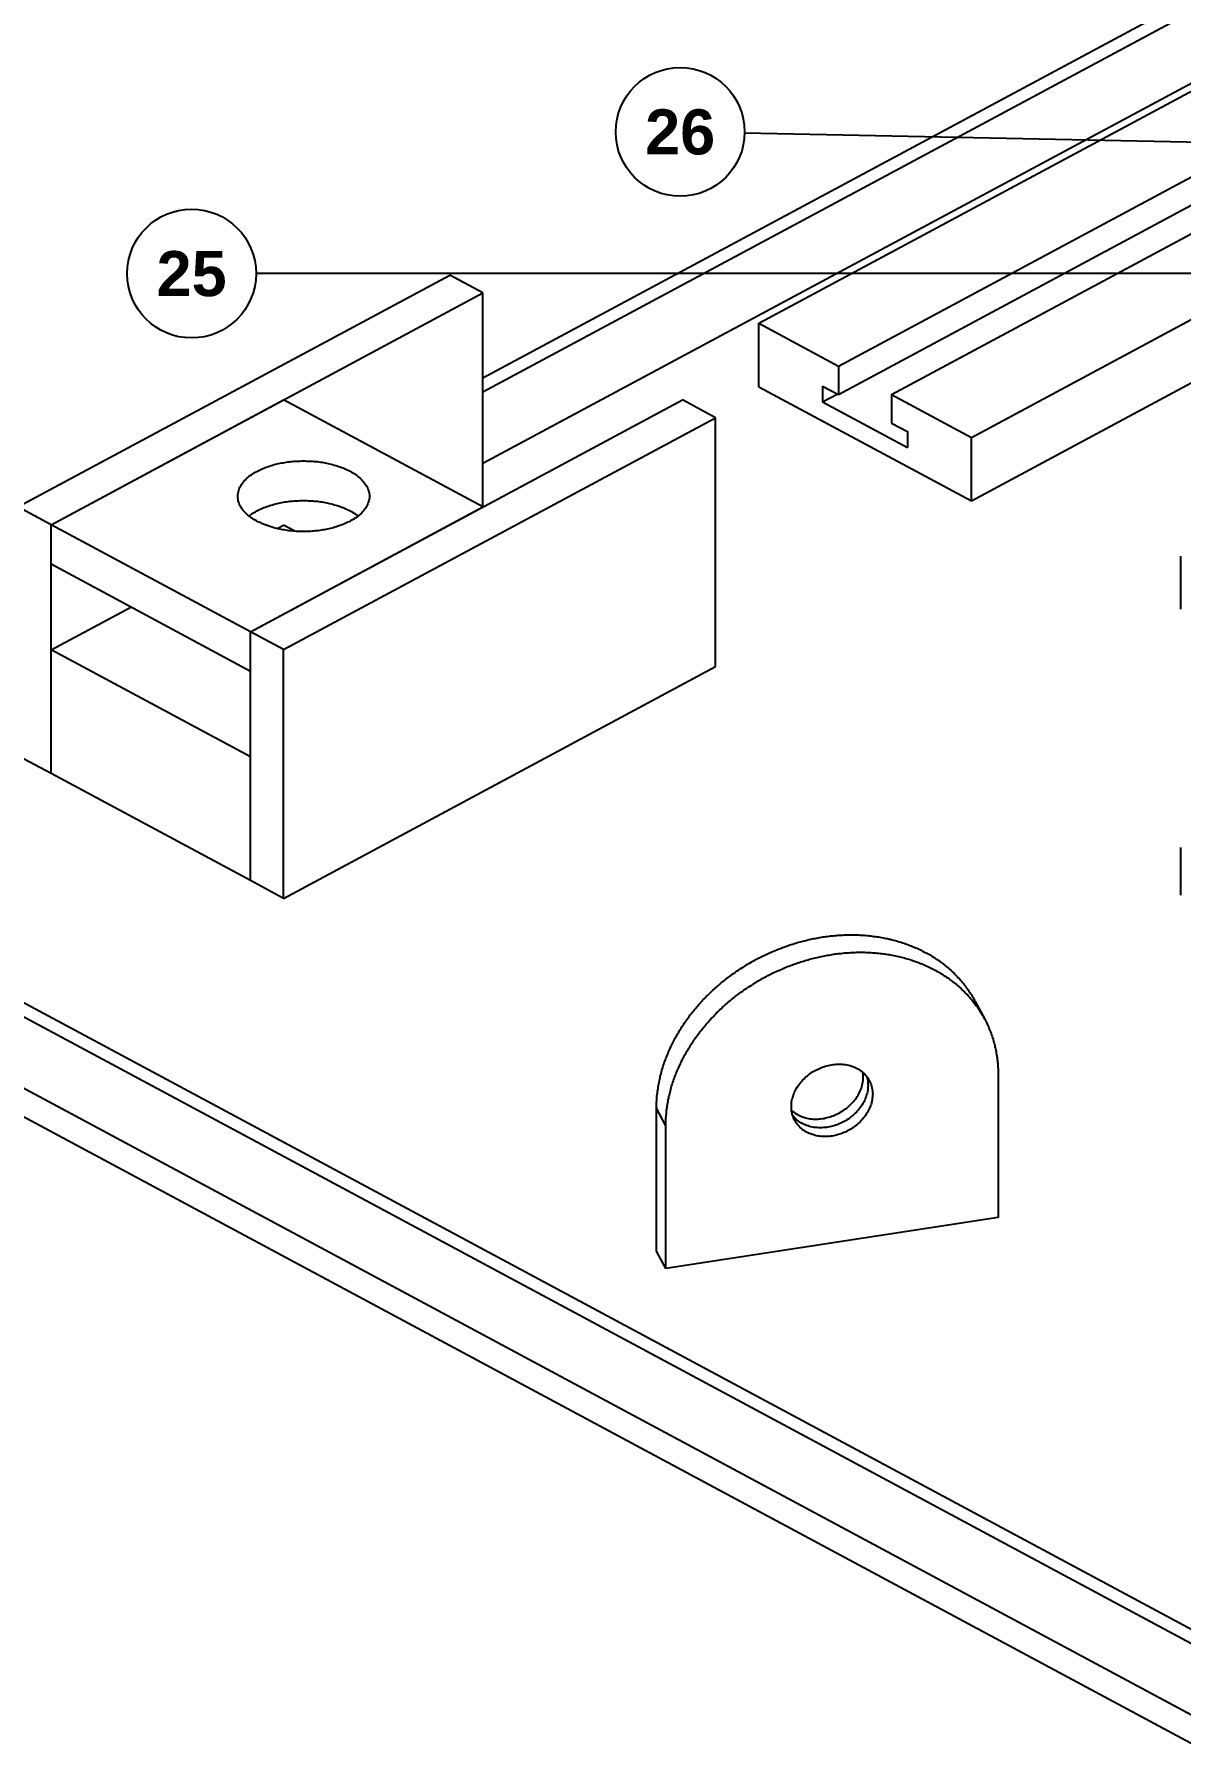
# Model space of a CAD drawing. Header units: millimetres. Extents: x 0 to 841, y 0 to 594.
# Drawn here: x 100.7 to 189.7, y 248.2 to 381.9 of the extents above; entities that cross this region are included whole.
import ezdxf
from ezdxf.enums import TextEntityAlignment as Align

# ---------------------------------------------------------------- set-up
doc = ezdxf.new("R2010")
doc.units = ezdxf.units.MM
for name, color, linetype, lineweight in [('COTA', 7, 'CONTINUOUS', 25), ('FINA', 7, 'CONTINUOUS', 25), ('TXT', 7, 'CONTINUOUS', 25)]:
    doc.layers.add(name, color=color, linetype=linetype, lineweight=lineweight)
doc.styles.add('STDB', font='LiberationSans-Bold.ttf')

msp = doc.modelspace()

# ---------------------------------------------------------------- linework, layer by layer
at = {"layer": 'COTA'}
for p, q in [((318.14, 370.9), (155.82, 374.18)), ((330.48, 363.29), (117.92, 363.29))]:
    msp.add_line(p, q, dxfattribs=at)
at = {"layer": 'FINA'}
for points in [[(135.53, 355.2), (282.3, 434)], [(135.53, 354.1), (282.3, 432.9)], [(135.53, 348.56), (282.3, 427.36)], [(156.93, 359.43), (262.45, 416.09)], [(163.11, 356.11), (210.75, 381.68)], [(163.11, 353.9), (205.57, 376.69)], [(167.24, 353.9), (201.87, 372.49)], [(99.43, 345.18), (132.95, 363.17)], [(135.53, 361.79), (132.95, 363.17)], [(173.43, 350.57), (195.02, 362.17)], [(102.01, 343.79), (135.53, 361.79)], [(135.53, 345.18), (135.53, 361.79)], [(156.93, 354.51), (156.93, 359.43)], [(156.93, 359.43), (163.11, 356.11)], [(163.11, 356.11), (163.11, 353.9)], [(173.43, 345.65), (192.22, 355.74)], [(156.93, 354.51), (173.43, 345.65)], [(161.88, 354.56), (161.88, 353.33)], [(161.88, 354.56), (163.11, 353.9)], [(102.01, 343.79), (120.06, 353.48)], [(117.48, 335.49), (151, 353.48)], [(135.53, 345.18), (120.06, 353.48)], [(153.57, 352.1), (151, 353.48)], [(161.88, 353.33), (163.02, 353.94)], [(161.88, 353.33), (168.48, 349.79)], [(167.24, 353.9), (173.43, 350.57)], [(167.24, 353.9), (167.24, 351.68)], [(120.06, 334.1), (153.57, 352.1)], [(153.57, 332.78), (153.57, 352.1)], [(167.24, 351.68), (168.48, 351.02)], [(168.48, 351.02), (168.48, 349.79)], [(173.43, 345.65), (173.43, 350.57)], [(116.5, 346.01), (116.51, 346.13), (116.52, 346.25), (116.55, 346.36), (116.58, 346.48), (116.62, 346.59), (116.67, 346.7), (116.73, 346.81), (116.79, 346.91), (116.86, 347.01), (116.93, 347.11), (117.01, 347.2), (117.1, 347.29), (117.18, 347.37), (117.27, 347.45), (117.36, 347.53), (117.46, 347.61), (117.56, 347.68), (117.66, 347.74), (117.76, 347.81), (117.86, 347.87), (117.97, 347.93), (118.08, 347.99), (118.18, 348.04), (118.29, 348.09), (118.4, 348.14), (118.52, 348.19), (118.63, 348.23), (118.74, 348.27), (118.86, 348.31), (118.97, 348.35), (119.09, 348.39), (119.2, 348.42), (119.32, 348.46), (119.44, 348.49), (119.55, 348.51), (119.67, 348.54), (119.79, 348.57), (119.91, 348.59), (120.03, 348.61), (120.15, 348.63), (120.27, 348.65), (120.39, 348.67), (120.51, 348.68), (120.63, 348.7), (120.75, 348.71), (120.87, 348.72), (120.99, 348.73), (121.11, 348.73), (121.23, 348.74), (121.35, 348.74), (121.47, 348.75), (121.59, 348.75), (121.71, 348.75), (121.83, 348.74), (121.95, 348.74), (122.07, 348.73), (122.19, 348.73), (122.32, 348.72), (122.44, 348.71), (122.56, 348.7), (122.68, 348.69), (122.8, 348.67), (122.92, 348.65), (123.04, 348.64), (123.16, 348.62), (123.27, 348.6), (123.39, 348.57), (123.51, 348.55), (123.63, 348.52), (123.75, 348.49), (123.86, 348.46), (123.98, 348.43), (124.1, 348.4), (124.21, 348.36), (124.33, 348.32), (124.44, 348.28), (124.55, 348.24), (124.67, 348.2), (124.78, 348.15), (124.89, 348.1), (125, 348.05), (125.11, 348), (125.22, 347.94)], [(125.22, 347.94), (125.32, 347.88), (125.43, 347.82), (125.53, 347.76), (125.63, 347.69), (125.73, 347.62), (125.83, 347.54), (125.92, 347.47), (126.02, 347.39), (126.1, 347.3), (126.19, 347.21), (126.27, 347.12), (126.34, 347.02), (126.42, 346.92), (126.48, 346.82), (126.54, 346.71), (126.59, 346.6), (126.63, 346.49), (126.67, 346.37), (126.69, 346.25), (126.71, 346.13), (126.71, 346.01)], [(102.01, 343.79), (99.43, 345.18)], [(126.71, 346.01), (126.71, 345.89), (126.69, 345.77), (126.67, 345.65), (126.63, 345.53), (126.59, 345.42), (126.54, 345.31), (126.49, 345.21), (126.43, 345.1), (126.36, 345), (126.28, 344.91), (126.21, 344.82), (126.12, 344.73), (126.04, 344.65), (125.95, 344.57), (125.86, 344.49), (125.76, 344.41), (125.66, 344.34), (125.57, 344.28), (125.46, 344.21), (125.36, 344.15), (125.26, 344.09), (125.15, 344.03), (125.04, 343.98), (124.94, 343.93), (124.83, 343.88), (124.72, 343.83), (124.6, 343.79), (124.49, 343.75), (124.38, 343.71), (124.27, 343.67), (124.15, 343.63), (124.04, 343.6), (123.92, 343.56), (123.8, 343.53), (123.69, 343.5), (123.57, 343.48), (123.45, 343.45), (123.34, 343.43), (123.22, 343.41), (123.1, 343.39), (122.98, 343.37), (122.86, 343.35), (122.74, 343.33), (122.62, 343.32), (122.5, 343.31), (122.39, 343.3), (122.27, 343.29), (122.15, 343.28), (122.03, 343.27), (121.91, 343.27), (121.79, 343.27), (121.67, 343.27), (121.55, 343.27), (121.43, 343.27), (121.31, 343.27), (121.19, 343.27), (121.07, 343.28), (120.95, 343.29), (120.83, 343.3), (120.71, 343.31), (120.59, 343.32), (120.47, 343.33), (120.35, 343.35), (120.23, 343.37), (120.11, 343.39), (119.99, 343.41), (119.88, 343.43), (119.76, 343.45), (119.64, 343.48), (119.52, 343.5), (119.41, 343.53), (119.29, 343.56), (119.18, 343.6), (119.06, 343.63), (118.95, 343.67), (118.83, 343.71), (118.72, 343.75), (118.61, 343.79), (118.5, 343.83), (118.38, 343.88), (118.28, 343.93), (118.17, 343.98), (118.06, 344.03), (117.95, 344.09), (117.85, 344.15), (117.75, 344.21), (117.65, 344.28), (117.55, 344.34), (117.45, 344.41), (117.35, 344.49), (117.26, 344.57), (117.17, 344.65), (117.09, 344.73), (117.01, 344.82), (116.93, 344.91), (116.85, 345), (116.79, 345.1), (116.72, 345.21), (116.67, 345.31), (116.62, 345.42), (116.58, 345.53), (116.54, 345.65), (116.52, 345.77), (116.51, 345.89), (116.5, 346.01)], [(117.38, 344.47), (117.48, 344.54), (117.57, 344.61), (117.67, 344.68), (117.78, 344.74), (117.88, 344.8), (117.99, 344.86), (118.09, 344.92), (118.2, 344.97), (118.31, 345.02), (118.42, 345.07), (118.53, 345.12), (118.64, 345.16), (118.76, 345.2), (118.87, 345.24), (118.99, 345.28), (119.1, 345.32), (119.22, 345.35), (119.33, 345.38), (119.45, 345.41), (119.57, 345.44), (119.68, 345.47), (119.8, 345.49), (119.92, 345.52), (120.04, 345.54), (120.16, 345.56), (120.28, 345.58), (120.4, 345.59), (120.52, 345.61), (120.64, 345.62), (120.76, 345.63), (120.88, 345.64), (121, 345.65), (121.12, 345.66), (121.24, 345.66), (121.36, 345.67), (121.48, 345.67), (121.6, 345.67), (121.72, 345.67), (121.84, 345.67), (121.96, 345.66), (122.08, 345.66), (122.2, 345.65), (122.32, 345.64), (122.44, 345.63), (122.56, 345.62), (122.68, 345.61), (122.8, 345.59), (122.92, 345.58), (123.04, 345.56), (123.16, 345.54), (123.28, 345.52), (123.4, 345.5), (123.52, 345.47), (123.63, 345.44), (123.75, 345.42), (123.87, 345.39), (123.98, 345.35), (124.1, 345.32), (124.21, 345.29), (124.33, 345.25), (124.44, 345.21), (124.56, 345.17), (124.67, 345.12), (124.78, 345.08), (124.89, 345.03), (125, 344.98), (125.11, 344.92), (125.22, 344.87)], [(117.48, 335.49), (135.53, 345.18)], [(125.22, 344.87), (125.32, 344.81), (125.43, 344.75), (125.53, 344.68), (125.63, 344.61), (125.73, 344.54), (125.83, 344.47)], [(102.01, 324.47), (102.01, 343.79)], [(117.48, 335.49), (102.01, 343.79)], [(102.01, 340.72), (102.01, 343.79)], [(119.56, 343.49), (120.06, 343.76)], [(120.94, 343.29), (120.06, 343.76)], [(117.48, 332.41), (102.01, 340.72)], [(189.66, 341.36), (189.66, 341.13)], [(189.66, 341.13), (189.66, 340.55)], [(189.66, 341.13), (189.66, 337.81)], [(102.01, 334.07), (108.2, 337.39)], [(189.66, 337.81), (189.66, 337.23)], [(120.06, 334.1), (117.48, 335.49)], [(117.48, 316.17), (117.48, 335.49)], [(117.48, 332.41), (117.48, 335.49)], [(117.48, 325.77), (102.01, 334.07)], [(102.01, 324.47), (102.01, 334.07)], [(120.06, 314.78), (120.06, 334.1)], [(120.06, 314.78), (153.57, 332.78)], [(102.01, 324.47), (99.43, 325.86)], [(117.48, 316.17), (117.48, 325.77)], [(117.48, 316.17), (102.01, 324.47)], [(71.5, 320.83), (335.5, 179.09)], [(72.53, 321.38), (336.53, 179.64)], [(189.66, 318.73), (189.66, 318.61)], [(189.66, 318.61), (189.66, 318.35)], [(189.66, 318.61), (189.66, 315.29)], [(120.06, 314.78), (117.48, 316.17)], [(71.5, 315.29), (335.5, 173.55)], [(71.5, 315.29), (335.5, 173.55)], [(189.66, 315.29), (189.66, 315.03)], [(71.5, 313.08), (335.5, 171.34)], [(148.99, 298.49), (148.99, 298.61), (148.99, 298.73), (148.99, 298.85), (149, 298.97), (149.01, 299.09), (149.01, 299.21), (149.02, 299.33), (149.03, 299.45), (149.05, 299.57), (149.06, 299.69), (149.07, 299.8), (149.09, 299.92), (149.11, 300.04), (149.13, 300.16), (149.15, 300.28), (149.17, 300.4), (149.19, 300.52), (149.22, 300.63), (149.24, 300.75), (149.27, 300.87), (149.29, 300.99), (149.32, 301.1), (149.35, 301.22), (149.39, 301.33), (149.42, 301.45), (149.45, 301.57), (149.49, 301.68), (149.52, 301.8), (149.56, 301.91), (149.6, 302.02), (149.64, 302.14), (149.68, 302.25), (149.72, 302.36), (149.77, 302.47), (149.81, 302.59), (149.86, 302.7), (149.9, 302.81), (149.95, 302.92), (150, 303.03), (150.05, 303.14), (150.1, 303.25), (150.15, 303.36), (150.2, 303.46), (150.26, 303.57), (150.31, 303.68), (150.37, 303.79), (150.42, 303.89), (150.48, 304), (150.54, 304.1), (150.6, 304.21), (150.66, 304.31), (150.72, 304.41), (150.78, 304.52), (150.84, 304.62), (150.91, 304.72), (150.97, 304.82), (151.04, 304.92), (151.11, 305.02), (151.17, 305.12), (151.24, 305.22), (151.31, 305.32), (151.38, 305.42), (151.45, 305.52), (151.52, 305.61), (151.59, 305.71), (151.67, 305.8), (151.74, 305.9), (151.82, 305.99), (151.89, 306.09), (151.97, 306.18), (152.05, 306.27), (152.12, 306.36), (152.2, 306.45), (152.28, 306.54), (152.36, 306.63), (152.44, 306.72), (152.52, 306.81), (152.6, 306.9), (152.69, 306.99), (152.77, 307.07), (152.85, 307.16), (152.94, 307.24), (153.02, 307.33), (153.11, 307.41), (153.2, 307.5), (153.28, 307.58), (153.37, 307.66), (153.46, 307.74), (153.55, 307.82), (153.64, 307.9), (153.73, 307.98), (153.82, 308.06), (153.91, 308.14), (154.01, 308.22), (154.1, 308.29), (154.19, 308.37), (154.29, 308.44), (154.38, 308.52), (154.47, 308.59), (154.57, 308.66), (154.67, 308.74), (154.76, 308.81), (154.86, 308.88), (154.96, 308.95), (155.06, 309.02), (155.15, 309.09), (155.25, 309.15), (155.35, 309.22), (155.45, 309.29), (155.55, 309.35), (155.66, 309.42), (155.76, 309.48), (155.86, 309.55), (155.96, 309.61), (156.06, 309.67), (156.17, 309.73), (156.27, 309.79), (156.38, 309.85), (156.48, 309.91), (156.59, 309.97), (156.69, 310.03), (156.8, 310.08), (156.9, 310.14), (157.01, 310.2), (157.12, 310.25), (157.23, 310.3), (157.33, 310.36), (157.44, 310.41), (157.55, 310.46), (157.66, 310.51), (157.77, 310.56), (157.88, 310.61), (157.99, 310.66), (158.1, 310.7), (158.21, 310.75), (158.32, 310.8), (158.43, 310.84), (158.55, 310.88), (158.66, 310.93), (158.77, 310.97), (158.88, 311.01), (159, 311.05), (159.11, 311.09), (159.22, 311.13), (159.34, 311.17), (159.45, 311.21), (159.57, 311.24), (159.68, 311.28), (159.8, 311.31), (159.91, 311.35), (160.03, 311.38), (160.14, 311.41), (160.26, 311.44), (160.38, 311.47), (160.49, 311.5), (160.61, 311.53), (160.73, 311.56), (160.84, 311.59), (160.96, 311.61), (161.08, 311.64), (161.2, 311.66), (161.31, 311.68), (161.43, 311.71), (161.55, 311.73), (161.67, 311.75), (161.79, 311.77), (161.91, 311.79), (162.02, 311.8), (162.14, 311.82), (162.26, 311.84), (162.38, 311.85), (162.5, 311.87), (162.62, 311.88), (162.74, 311.89), (162.86, 311.9), (162.98, 311.91), (163.1, 311.92), (163.22, 311.93), (163.34, 311.94), (163.46, 311.94), (163.58, 311.95), (163.7, 311.95), (163.82, 311.95), (163.94, 311.96), (164.06, 311.96), (164.18, 311.96), (164.3, 311.95), (164.42, 311.95), (164.54, 311.95), (164.66, 311.95), (164.78, 311.94), (164.9, 311.93), (165.02, 311.93), (165.14, 311.92), (165.26, 311.91), (165.38, 311.9), (165.5, 311.89), (165.62, 311.87), (165.74, 311.86), (165.86, 311.84), (165.98, 311.83), (166.1, 311.81), (166.22, 311.79), (166.33, 311.77), (166.45, 311.75), (166.57, 311.73), (166.69, 311.71), (166.81, 311.68), (166.92, 311.66), (167.04, 311.63), (167.16, 311.61), (167.28, 311.58), (167.39, 311.55), (167.51, 311.52), (167.62, 311.48), (167.74, 311.45), (167.86, 311.42), (167.97, 311.38), (168.08, 311.34), (168.2, 311.31), (168.31, 311.27), (168.43, 311.23), (168.54, 311.19), (168.65, 311.14), (168.76, 311.1), (168.87, 311.05), (168.99, 311.01), (169.1, 310.96), (169.21, 310.91), (169.31, 310.86), (169.42, 310.81), (169.53, 310.76), (169.64, 310.7), (169.75, 310.65), (169.85, 310.59), (169.96, 310.54), (170.06, 310.48), (170.17, 310.42), (170.27, 310.36), (170.37, 310.29), (170.48, 310.23), (170.58, 310.17), (170.68, 310.1), (170.78, 310.03), (170.88, 309.96), (170.97, 309.9), (171.07, 309.82), (171.17, 309.75), (171.26, 309.68), (171.36, 309.61), (171.45, 309.53), (171.54, 309.45), (171.64, 309.38), (171.73, 309.3), (171.82, 309.22), (171.91, 309.14), (171.99, 309.05), (172.08, 308.97), (172.17, 308.89), (172.25, 308.8), (172.33, 308.71), (172.41, 308.63), (172.5, 308.54), (172.58, 308.45), (172.65, 308.36), (172.73, 308.26), (172.81, 308.17), (172.88, 308.08), (172.96, 307.98), (173.03, 307.88), (173.1, 307.79), (173.17, 307.69), (173.24, 307.59), (173.3, 307.49), (173.37, 307.39), (173.43, 307.29), (173.5, 307.19), (173.56, 307.08), (173.62, 306.98), (173.68, 306.87), (173.73, 306.77)], [(149.71, 297.13), (149.71, 297.25), (149.71, 297.37), (149.72, 297.49), (149.72, 297.61), (149.73, 297.73), (149.74, 297.85), (149.74, 297.97), (149.76, 298.09), (149.77, 298.21), (149.78, 298.33), (149.8, 298.45), (149.81, 298.57), (149.83, 298.69), (149.85, 298.81), (149.87, 298.92), (149.89, 299.04), (149.91, 299.16), (149.94, 299.28), (149.96, 299.4), (149.99, 299.51), (150.02, 299.63), (150.05, 299.75), (150.08, 299.86), (150.11, 299.98), (150.14, 300.1), (150.17, 300.21), (150.21, 300.33), (150.24, 300.44), (150.28, 300.55), (150.32, 300.67), (150.36, 300.78), (150.4, 300.89), (150.44, 301.01), (150.49, 301.12), (150.53, 301.23), (150.58, 301.34), (150.62, 301.45), (150.67, 301.56), (150.72, 301.67), (150.77, 301.78), (150.82, 301.89), (150.87, 302), (150.92, 302.11), (150.98, 302.22), (151.03, 302.32), (151.09, 302.43), (151.14, 302.54), (151.2, 302.64), (151.26, 302.75), (151.32, 302.85), (151.38, 302.96), (151.44, 303.06), (151.5, 303.16), (151.57, 303.26), (151.63, 303.37), (151.69, 303.47), (151.76, 303.57), (151.83, 303.67), (151.89, 303.77), (151.96, 303.87), (152.03, 303.96), (152.1, 304.06), (152.17, 304.16), (152.24, 304.26), (152.32, 304.35), (152.39, 304.45), (152.46, 304.54), (152.54, 304.64), (152.61, 304.73), (152.69, 304.82), (152.77, 304.92), (152.84, 305.01), (152.92, 305.1), (153, 305.19), (153.08, 305.28), (153.16, 305.37), (153.24, 305.46), (153.33, 305.54), (153.41, 305.63), (153.49, 305.72), (153.58, 305.8), (153.66, 305.89), (153.75, 305.97), (153.83, 306.06), (153.92, 306.14), (154.01, 306.22), (154.09, 306.31), (154.18, 306.39), (154.27, 306.47), (154.36, 306.55), (154.45, 306.63), (154.54, 306.71), (154.63, 306.78), (154.73, 306.86), (154.82, 306.94), (154.91, 307.01), (155.01, 307.09), (155.1, 307.16), (155.2, 307.24), (155.29, 307.31), (155.39, 307.38), (155.48, 307.45), (155.58, 307.52), (155.68, 307.59), (155.78, 307.66), (155.88, 307.73), (155.98, 307.8), (156.07, 307.87), (156.17, 307.93), (156.28, 308), (156.38, 308.06), (156.48, 308.13), (156.58, 308.19), (156.68, 308.25), (156.79, 308.32), (156.89, 308.38), (156.99, 308.44), (157.1, 308.5), (157.2, 308.56), (157.31, 308.62), (157.41, 308.67), (157.52, 308.73), (157.63, 308.79), (157.73, 308.84), (157.84, 308.89), (157.95, 308.95), (158.05, 309), (158.16, 309.05), (158.27, 309.1), (158.38, 309.15), (158.49, 309.2), (158.6, 309.25), (158.71, 309.3), (158.82, 309.35), (158.93, 309.4), (159.04, 309.44), (159.15, 309.49), (159.27, 309.53), (159.38, 309.57), (159.49, 309.61), (159.6, 309.66), (159.72, 309.7), (159.83, 309.74), (159.94, 309.78), (160.06, 309.81), (160.17, 309.85), (160.29, 309.89), (160.4, 309.92), (160.52, 309.96), (160.63, 309.99), (160.75, 310.02), (160.86, 310.06), (160.98, 310.09), (161.1, 310.12), (161.21, 310.15), (161.33, 310.18), (161.45, 310.2), (161.56, 310.23), (161.68, 310.26), (161.8, 310.28), (161.92, 310.31), (162.03, 310.33), (162.15, 310.35), (162.27, 310.37), (162.39, 310.39), (162.51, 310.41), (162.63, 310.43), (162.75, 310.45), (162.86, 310.47), (162.98, 310.48), (163.1, 310.5), (163.22, 310.51), (163.34, 310.52), (163.46, 310.54), (163.58, 310.55), (163.7, 310.56), (163.82, 310.56), (163.94, 310.57), (164.06, 310.58), (164.18, 310.59), (164.3, 310.59), (164.42, 310.59), (164.54, 310.6), (164.66, 310.6), (164.78, 310.6), (164.9, 310.6), (165.02, 310.6), (165.14, 310.6), (165.26, 310.59), (165.38, 310.59), (165.5, 310.58), (165.62, 310.58), (165.74, 310.57), (165.86, 310.56), (165.98, 310.55), (166.1, 310.54), (166.22, 310.53), (166.34, 310.52), (166.46, 310.5), (166.58, 310.49), (166.7, 310.47), (166.82, 310.46), (166.94, 310.44), (167.06, 310.42), (167.17, 310.4), (167.29, 310.38), (167.41, 310.35), (167.53, 310.33), (167.65, 310.3), (167.76, 310.28), (167.88, 310.25), (168, 310.22), (168.11, 310.19), (168.23, 310.16), (168.35, 310.13), (168.46, 310.1), (168.58, 310.06), (168.69, 310.03), (168.81, 309.99), (168.92, 309.95), (169.03, 309.91), (169.15, 309.87), (169.26, 309.83), (169.37, 309.79), (169.48, 309.74), (169.6, 309.7), (169.71, 309.65), (169.82, 309.6), (169.93, 309.56), (170.04, 309.51), (170.14, 309.45), (170.25, 309.4), (170.36, 309.35), (170.47, 309.29), (170.57, 309.24), (170.68, 309.18), (170.78, 309.12), (170.89, 309.06), (170.99, 309), (171.1, 308.94), (171.2, 308.88), (171.3, 308.81), (171.4, 308.74), (171.5, 308.68), (171.6, 308.61), (171.7, 308.54), (171.79, 308.47), (171.89, 308.4), (171.99, 308.32), (172.08, 308.25), (172.17, 308.17), (172.27, 308.1), (172.36, 308.02), (172.45, 307.94), (172.54, 307.86), (172.63, 307.78), (172.71, 307.7), (172.8, 307.61), (172.89, 307.53), (172.97, 307.44), (173.05, 307.36), (173.14, 307.27), (173.22, 307.18), (173.3, 307.09), (173.38, 307), (173.45, 306.91), (173.53, 306.81), (173.6, 306.72), (173.68, 306.63), (173.75, 306.53), (173.82, 306.43), (173.89, 306.33), (173.96, 306.24), (174.03, 306.14), (174.09, 306.04), (174.15, 305.93), (174.22, 305.83), (174.28, 305.73), (174.34, 305.62), (174.4, 305.52), (174.46, 305.41)], [(173.73, 306.77), (174.46, 305.41)], [(174.46, 305.41), (174.51, 305.31), (174.57, 305.2), (174.62, 305.09), (174.67, 304.98), (174.72, 304.87), (174.77, 304.76), (174.82, 304.64), (174.86, 304.53), (174.91, 304.42), (174.95, 304.3), (174.99, 304.19), (175.03, 304.08), (175.07, 303.96), (175.11, 303.84), (175.14, 303.73), (175.17, 303.61), (175.21, 303.49), (175.24, 303.38), (175.26, 303.26), (175.29, 303.14), (175.32, 303.02), (175.34, 302.9), (175.36, 302.78), (175.38, 302.66), (175.4, 302.54), (175.42, 302.42), (175.44, 302.3), (175.45, 302.18), (175.46, 302.06), (175.47, 301.94), (175.48, 301.82), (175.49, 301.7), (175.5, 301.57), (175.5, 301.45), (175.51, 301.33), (175.51, 301.21), (175.51, 301.09)], [(159.46, 298.63), (159.46, 298.75), (159.47, 298.87), (159.48, 298.99), (159.5, 299.11), (159.53, 299.23), (159.56, 299.34), (159.59, 299.46), (159.64, 299.58), (159.68, 299.69), (159.73, 299.8), (159.78, 299.91), (159.84, 300.01), (159.9, 300.12), (159.97, 300.22), (160.04, 300.32), (160.11, 300.42), (160.19, 300.51), (160.27, 300.6), (160.35, 300.69), (160.44, 300.78), (160.52, 300.87), (160.61, 300.95), (160.71, 301.02), (160.8, 301.1), (160.9, 301.17), (161, 301.24), (161.1, 301.31), (161.2, 301.37), (161.31, 301.43), (161.42, 301.49), (161.53, 301.54), (161.64, 301.59), (161.75, 301.64), (161.86, 301.68), (161.98, 301.72), (162.09, 301.76), (162.21, 301.79), (162.33, 301.82), (162.45, 301.85), (162.57, 301.87), (162.69, 301.89), (162.81, 301.9), (162.93, 301.91), (163.05, 301.92), (163.17, 301.92), (163.29, 301.92), (163.41, 301.91), (163.53, 301.9), (163.65, 301.88), (163.77, 301.86), (163.89, 301.84), (164.01, 301.81), (164.13, 301.77), (164.24, 301.73), (164.35, 301.68), (164.46, 301.63), (164.57, 301.58), (164.68, 301.52), (164.78, 301.45), (164.88, 301.38), (164.97, 301.31), (165.06, 301.23), (165.15, 301.14), (165.23, 301.05), (165.31, 300.96), (165.38, 300.86), (165.45, 300.76), (165.51, 300.65)], [(159.48, 298.31), (159.57, 298.23), (159.67, 298.16), (159.77, 298.09), (159.87, 298.03), (159.98, 297.97), (160.09, 297.92), (160.2, 297.87), (160.31, 297.82), (160.43, 297.79), (160.55, 297.75), (160.66, 297.73), (160.78, 297.7), (160.9, 297.68), (161.03, 297.67), (161.15, 297.66), (161.27, 297.66), (161.39, 297.65), (161.51, 297.66), (161.63, 297.67), (161.75, 297.68), (161.88, 297.69), (162, 297.71), (162.11, 297.74), (162.23, 297.77), (162.35, 297.8), (162.47, 297.83), (162.58, 297.87), (162.7, 297.91), (162.81, 297.96), (162.92, 298.01), (163.03, 298.06), (163.14, 298.12), (163.25, 298.17), (163.35, 298.24), (163.45, 298.3), (163.56, 298.37), (163.65, 298.44), (163.75, 298.51), (163.84, 298.59), (163.94, 298.67), (164.03, 298.75), (164.11, 298.84), (164.2, 298.93), (164.28, 299.02), (164.35, 299.11), (164.43, 299.21), (164.5, 299.31), (164.57, 299.41), (164.63, 299.51), (164.69, 299.62), (164.75, 299.73), (164.8, 299.84), (164.85, 299.95), (164.89, 300.06), (164.93, 300.18), (164.96, 300.3), (164.99, 300.42), (165.01, 300.54), (165.03, 300.66), (165.04, 300.78), (165.04, 300.9), (165.04, 301.02), (165.04, 301.14), (165.02, 301.26)], [(165.3, 300.97), (165.33, 300.86), (165.36, 300.74), (165.38, 300.62), (165.39, 300.5), (165.4, 300.38), (165.41, 300.26), (165.4, 300.14), (165.39, 300.02), (165.38, 299.9), (165.36, 299.78), (165.33, 299.66), (165.3, 299.54), (165.26, 299.43), (165.22, 299.31), (165.18, 299.2), (165.13, 299.09), (165.07, 298.98), (165.01, 298.88), (164.95, 298.77), (164.89, 298.67), (164.82, 298.57), (164.75, 298.48), (164.67, 298.38), (164.59, 298.29), (164.51, 298.2), (164.42, 298.11), (164.34, 298.03), (164.25, 297.95), (164.15, 297.87), (164.06, 297.8), (163.96, 297.72), (163.86, 297.66), (163.76, 297.59), (163.66, 297.53), (163.55, 297.47), (163.45, 297.41), (163.34, 297.36), (163.23, 297.31), (163.12, 297.26), (163, 297.21), (162.89, 297.17), (162.77, 297.14), (162.66, 297.1), (162.54, 297.08), (162.42, 297.05), (162.3, 297.03), (162.18, 297.01), (162.06, 297), (161.94, 296.99), (161.82, 296.98), (161.7, 296.98), (161.58, 296.98), (161.46, 296.99), (161.34, 297), (161.22, 297.01), (161.1, 297.03), (160.98, 297.06), (160.86, 297.09), (160.75, 297.12), (160.63, 297.16), (160.52, 297.21), (160.41, 297.26), (160.3, 297.31), (160.2, 297.37), (160.1, 297.43), (160, 297.5), (159.9, 297.58), (159.81, 297.66), (159.72, 297.74), (159.64, 297.83), (159.56, 297.92)], [(165.51, 300.65), (165.56, 300.54), (165.61, 300.43), (165.65, 300.32), (165.68, 300.21), (165.71, 300.09), (165.74, 299.97), (165.75, 299.85), (165.76, 299.73), (165.77, 299.61), (165.76, 299.49), (165.76, 299.37), (165.74, 299.25), (165.72, 299.14), (165.7, 299.02), (165.67, 298.9), (165.64, 298.79), (165.6, 298.67), (165.55, 298.56), (165.5, 298.45), (165.45, 298.34), (165.4, 298.24), (165.34, 298.13), (165.27, 298.03), (165.21, 297.93), (165.13, 297.84), (165.06, 297.74), (164.98, 297.65), (164.9, 297.56), (164.82, 297.47), (164.74, 297.39), (164.65, 297.31), (164.56, 297.23), (164.46, 297.15), (164.37, 297.08), (164.27, 297.01), (164.17, 296.94), (164.07, 296.88), (163.97, 296.82), (163.86, 296.76), (163.75, 296.71), (163.65, 296.65), (163.54, 296.61), (163.42, 296.56), (163.31, 296.52), (163.2, 296.48), (163.08, 296.45), (162.97, 296.41), (162.85, 296.39), (162.73, 296.36), (162.62, 296.34), (162.5, 296.33), (162.38, 296.31), (162.26, 296.3), (162.14, 296.3), (162.02, 296.3), (161.9, 296.3), (161.78, 296.31), (161.66, 296.32), (161.54, 296.34), (161.42, 296.36), (161.3, 296.39), (161.19, 296.42), (161.07, 296.46), (160.96, 296.5), (160.85, 296.54), (160.74, 296.59), (160.63, 296.65), (160.53, 296.71), (160.43, 296.77), (160.33, 296.84), (160.24, 296.92), (160.15, 297), (160.06, 297.08), (159.98, 297.17), (159.91, 297.27), (159.84, 297.36), (159.77, 297.46), (159.71, 297.57)], [(175.51, 301.09), (175.51, 290.02)], [(148.99, 287.41), (148.99, 298.49)], [(149.71, 297.13), (148.99, 298.49)], [(159.71, 297.57), (159.66, 297.68), (159.61, 297.79), (159.57, 297.9), (159.53, 298.02), (159.51, 298.14), (159.48, 298.26), (159.47, 298.38), (159.46, 298.5), (159.46, 298.63)], [(149.71, 286.06), (149.71, 297.13)], [(175.51, 290.02), (149.71, 286.06)], [(149.71, 286.06), (148.99, 287.41)]]:
    msp.add_lwpolyline(points, dxfattribs=at)
for centre in [(150.83, 374.29), (112.92, 363.29)]:
    msp.add_circle(centre, 5, dxfattribs=at)

# ---------------------------------------------------------------- texts
at = {"layer": 'TXT', "style": 'STDB'}
for s, p in [('26', (150.83, 374.29)), ('25', (112.92, 363.29))]:
    msp.add_text(s, height=3.5, dxfattribs=at).set_placement(p, align=Align.MIDDLE_CENTER)

doc.saveas('drawing.dxf')
